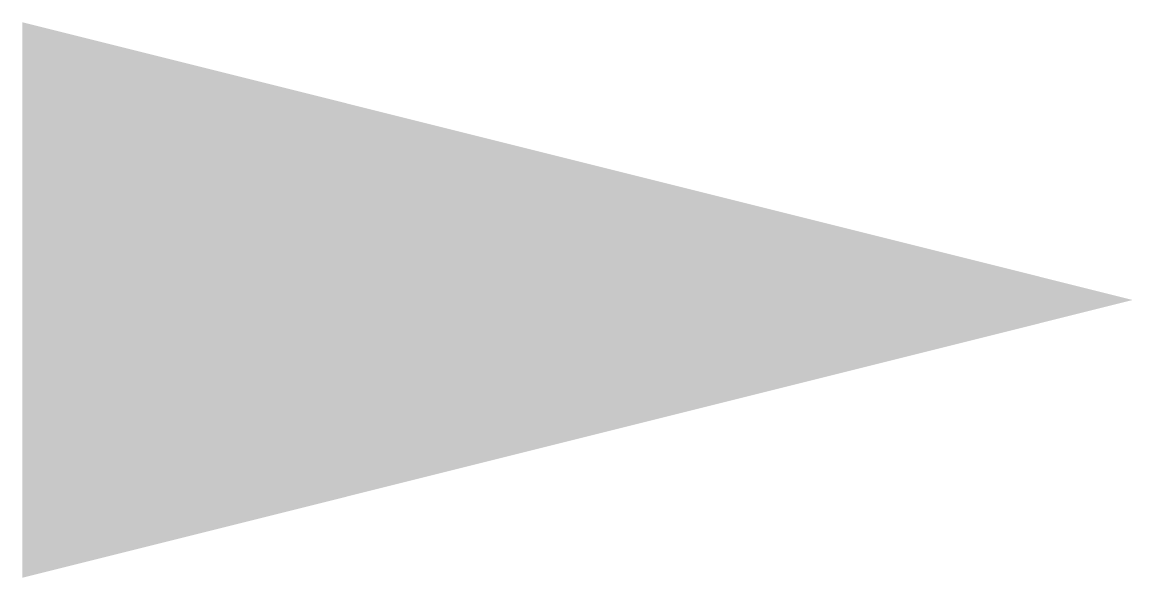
# Model space of a CAD drawing. Extents: x 0 to 2, y -0.5 to 0.5.
import ezdxf

# ---------------------------------------------------------------- set-up
doc = ezdxf.new("R2010")
doc.units = 0
doc.layers.get('0').update_dxf_attribs({"linetype": 'CONTINUOUS'})

msp = doc.modelspace()

# ---------------------------------------------------------------- linework, layer by layer
at = {"color": 0, "linetype": 'CONTINUOUS'}
msp.add_solid([(0, 0.5), (0, -0.5), (2, 0)], dxfattribs=at)

doc.saveas('drawing.dxf')
